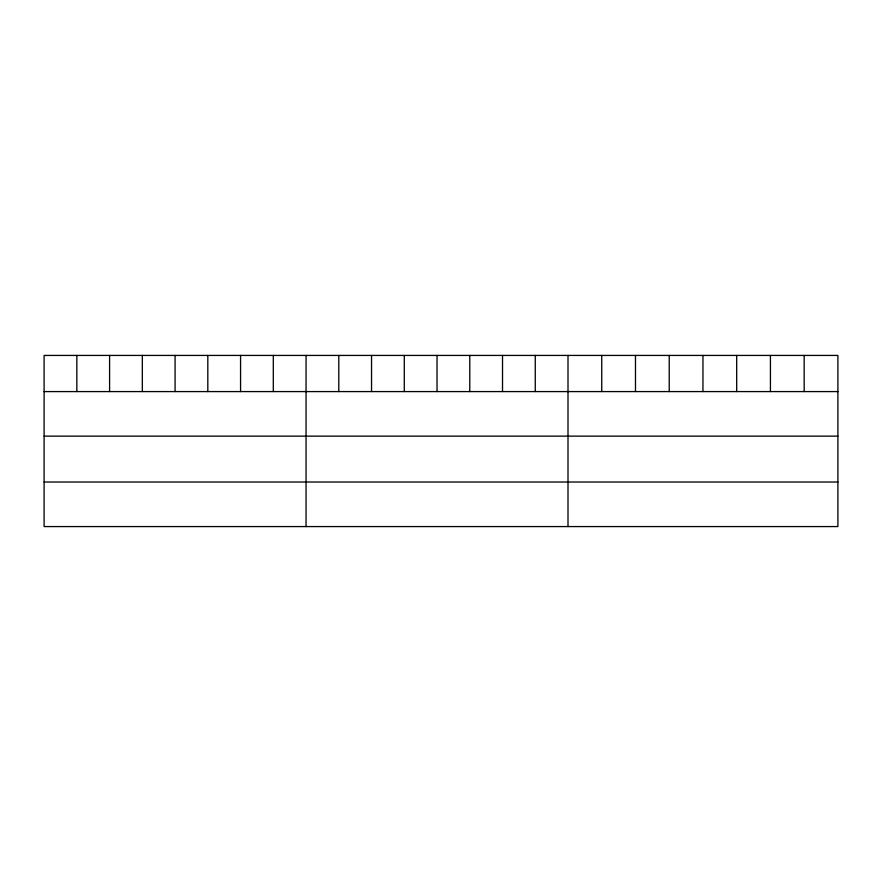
<?xml version="1.0" encoding="UTF-8"?>
<svg xmlns="http://www.w3.org/2000/svg" width="882" height="882" viewBox="0 0 882 882"><rect width="100%" height="100%" fill="white"/><g stroke="black" fill="none" stroke-linecap="round" stroke-linejoin="round"><path stroke-width="1.32" d="M837.9 391.586L837.9 526.576L44.1 526.576L44.1 355.424L837.9 355.424L837.9 391.586L44.1 391.586M44.1 436.138L837.9 436.138M44.1 482.024L837.9 482.024M804.163 355.424L804.163 391.586M770.427 355.424L770.427 391.586M736.691 355.424L736.691 391.586M702.954 355.424L702.954 391.586M669.217 355.424L669.217 391.586M635.481 355.424L635.481 391.586M601.745 355.424L601.745 391.586M568.008 355.424L568.008 526.576M535.264 355.424L535.264 391.586M502.52 355.424L502.52 391.586M469.775 355.424L469.775 391.586M437.031 355.424L437.031 391.586M404.287 355.424L404.287 391.586M371.543 355.424L371.543 391.586M338.798 355.424L338.798 391.586M306.054 355.424L306.054 526.576M273.31 355.424L273.31 391.586M240.565 355.424L240.565 391.586M207.821 355.424L207.821 391.586M175.077 355.424L175.077 391.586M142.333 355.424L142.333 391.586M109.589 355.424L109.589 391.586M76.844 355.424L76.844 391.586"/></g></svg>
